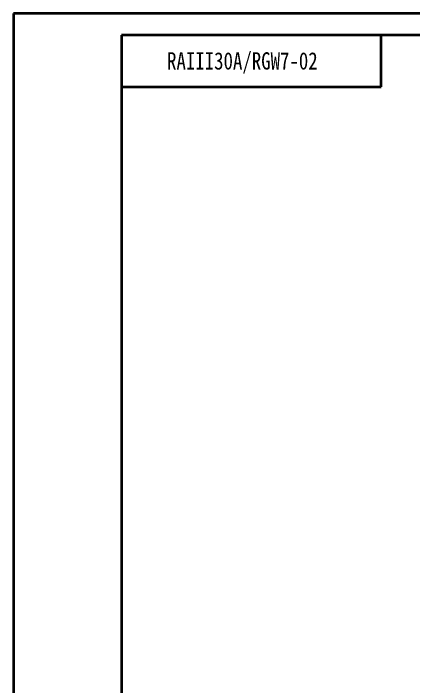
# Model space of a CAD drawing. Header units: millimetres. Extents: x 2063 to 4500, y 825 to 2548.
# Drawn here: x 2063 to 2600, y 1644 to 2548 of the extents above; entities that cross this region are included whole.
import ezdxf

# ---------------------------------------------------------------- set-up
doc = ezdxf.new("R2010")
doc.units = ezdxf.units.MM
for name, color, linetype, lineweight in [('AM_BOR', 7, 'Continuous', 50), ('文字', 7, 'Continuous', 13), ('粗实线', 7, 'Continuous', 40)]:
    doc.layers.add(name, color=color, linetype=linetype, lineweight=lineweight)
doc.styles.add('STYLE1', font='txt.shx', dxfattribs={"width": 0.8, "height": 3, "bigfont": 'hzdx.shx'})

# ---------------------------------------------------------------- blocks, each defined once
blk = doc.blocks.new('rA3')
at = {"layer": '粗实线'}
for p, q in [((333.38, 421.26), (333.38, 124.26)), ((753.38, 421.26), (333.38, 421.26)), ((748.38, 416.26), (358.38, 416.26)), ((358.38, 416.26), (358.38, 129.26)), ((418.38, 404.26), (418.38, 416.26)), ((358.38, 404.26), (418.38, 404.26))]:
    blk.add_line(p, q, dxfattribs=at)

msp = doc.modelspace()

# ---------------------------------------------------------------- block references
at = {"layer": 'AM_BOR', "xscale": 5.80078125, "yscale": 5.80078125, "zscale": 5.80078125}
msp.add_blockref('rA3', (129.541, 104.373), dxfattribs=at)

# ---------------------------------------------------------------- texts
at = {"layer": '文字', "insert": (2370.44, 2481.534), "char_height": 23.20312, "width": 575.25851, "attachment_point": 5, "style": 'STYLE1'}
msp.add_mtext('{\\fSimSun|b0|i0|c134|p2;RAIII30A/RGW7-02}', dxfattribs=at)

doc.saveas('drawing.dxf')
